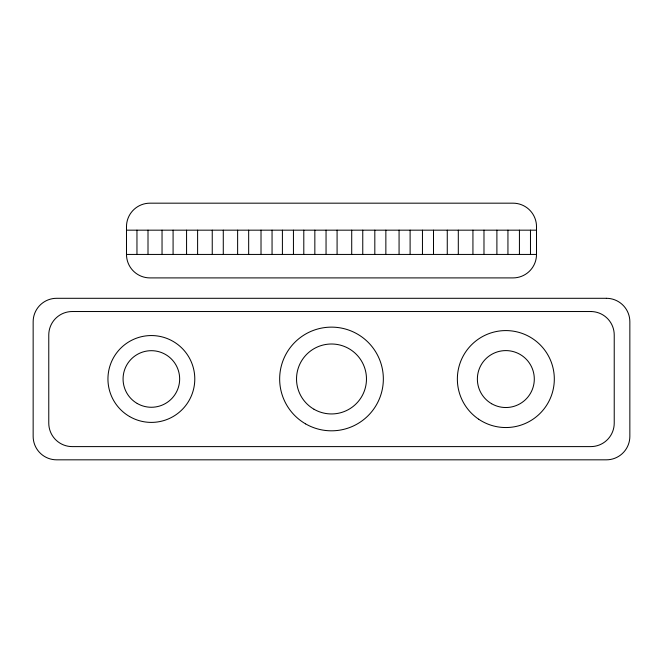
<?xml version="1.0" encoding="UTF-8"?>
<svg xmlns="http://www.w3.org/2000/svg" width="663" height="663" viewBox="0 0 663 663"><rect width="100%" height="100%" fill="white"/><g stroke="black" fill="none" stroke-linecap="round" stroke-linejoin="round"><path stroke-width="0.99" d="M126.492 230.169L536.508 230.169M126.492 254.435L536.508 254.435L536.508 226.647A23.47 23.47 0 0 0 513.038 203.176L149.962 203.176A23.47 23.47 0 0 0 126.492 226.647L126.492 254.435A23.47 23.47 0 0 0 149.962 277.905L513.038 277.905A23.47 23.47 0 0 0 536.508 254.435M530.475 230.169L530.475 254.435M519.427 230.169L519.427 254.435M507.941 230.169L507.941 254.435M496.894 230.169L496.894 254.435M483.982 230.169L483.982 254.435M472.934 230.169L472.934 254.435M458.307 230.169L458.307 254.435M447.268 230.169L447.268 254.435M433.494 230.169L433.494 254.435M422.455 230.169L422.455 254.435M410.107 230.169L410.107 254.435M399.068 230.169L399.068 254.435M385.858 230.169L385.858 254.435M374.819 230.169L374.819 254.435M362.76 230.169L362.76 254.435M351.713 230.169L351.713 254.435M337.086 230.169L337.086 254.435M326.047 230.169L326.047 254.435M314.842 230.169L314.842 254.435M303.795 230.169L303.795 254.435M293.444 230.169L293.444 254.435M282.405 230.169L282.405 254.435M272.054 230.169L272.054 254.435M261.015 230.169L261.015 254.435M248.666 230.169L248.666 254.435M237.627 230.169L237.627 254.435M223.282 230.169L223.282 254.435M212.243 230.169L212.243 254.435M197.607 230.169L197.607 254.435M186.568 230.169L186.568 254.435M173.084 230.169L173.084 254.435M162.037 230.169L162.037 254.435M148.006 230.169L148.006 254.435M136.959 230.169L136.959 254.435M606.38 298.3L56.62 298.3A23.47 23.47 0 0 0 33.15 321.77L33.15 436.353A23.47 23.47 0 0 0 56.62 459.824L606.38 459.824A23.47 23.47 0 0 0 629.85 436.353L629.85 321.77A23.47 23.47 0 0 0 606.38 298.3M590.758 311.527L72.242 311.527A23.47 23.47 0 0 0 48.772 334.997L48.772 423.135A23.47 23.47 0 0 0 72.242 446.605L590.758 446.605A23.47 23.47 0 0 0 614.228 423.135L614.228 334.997A23.47 23.47 0 0 0 590.758 311.527M491.606 403.717A28.468 28.468 0 0 0 534.303 379.062A28.468 28.468 0 0 0 491.606 354.407A28.468 28.468 0 0 0 491.606 403.717M305.577 423.872A51.847 51.847 0 0 0 383.347 378.979A51.847 51.847 0 0 0 305.577 334.077A51.847 51.847 0 0 0 305.577 423.872M137.216 403.477A28.294 28.294 0 0 0 179.656 378.979A28.294 28.294 0 0 0 137.216 354.473A28.294 28.294 0 0 0 137.216 403.477M478.669 419.207A48.474 48.474 0 0 0 554.193 382.526A48.474 48.474 0 0 0 484.653 335.461A48.474 48.474 0 0 0 478.669 419.207M314.013 409.262A34.973 34.973 0 0 0 366.473 378.979A34.973 34.973 0 0 0 314.013 348.688A34.973 34.973 0 0 0 314.013 409.262M129.65 416.579A43.426 43.426 0 0 0 194.789 378.979A43.426 43.426 0 0 0 129.65 341.37A43.426 43.426 0 0 0 129.65 416.579"/></g></svg>
